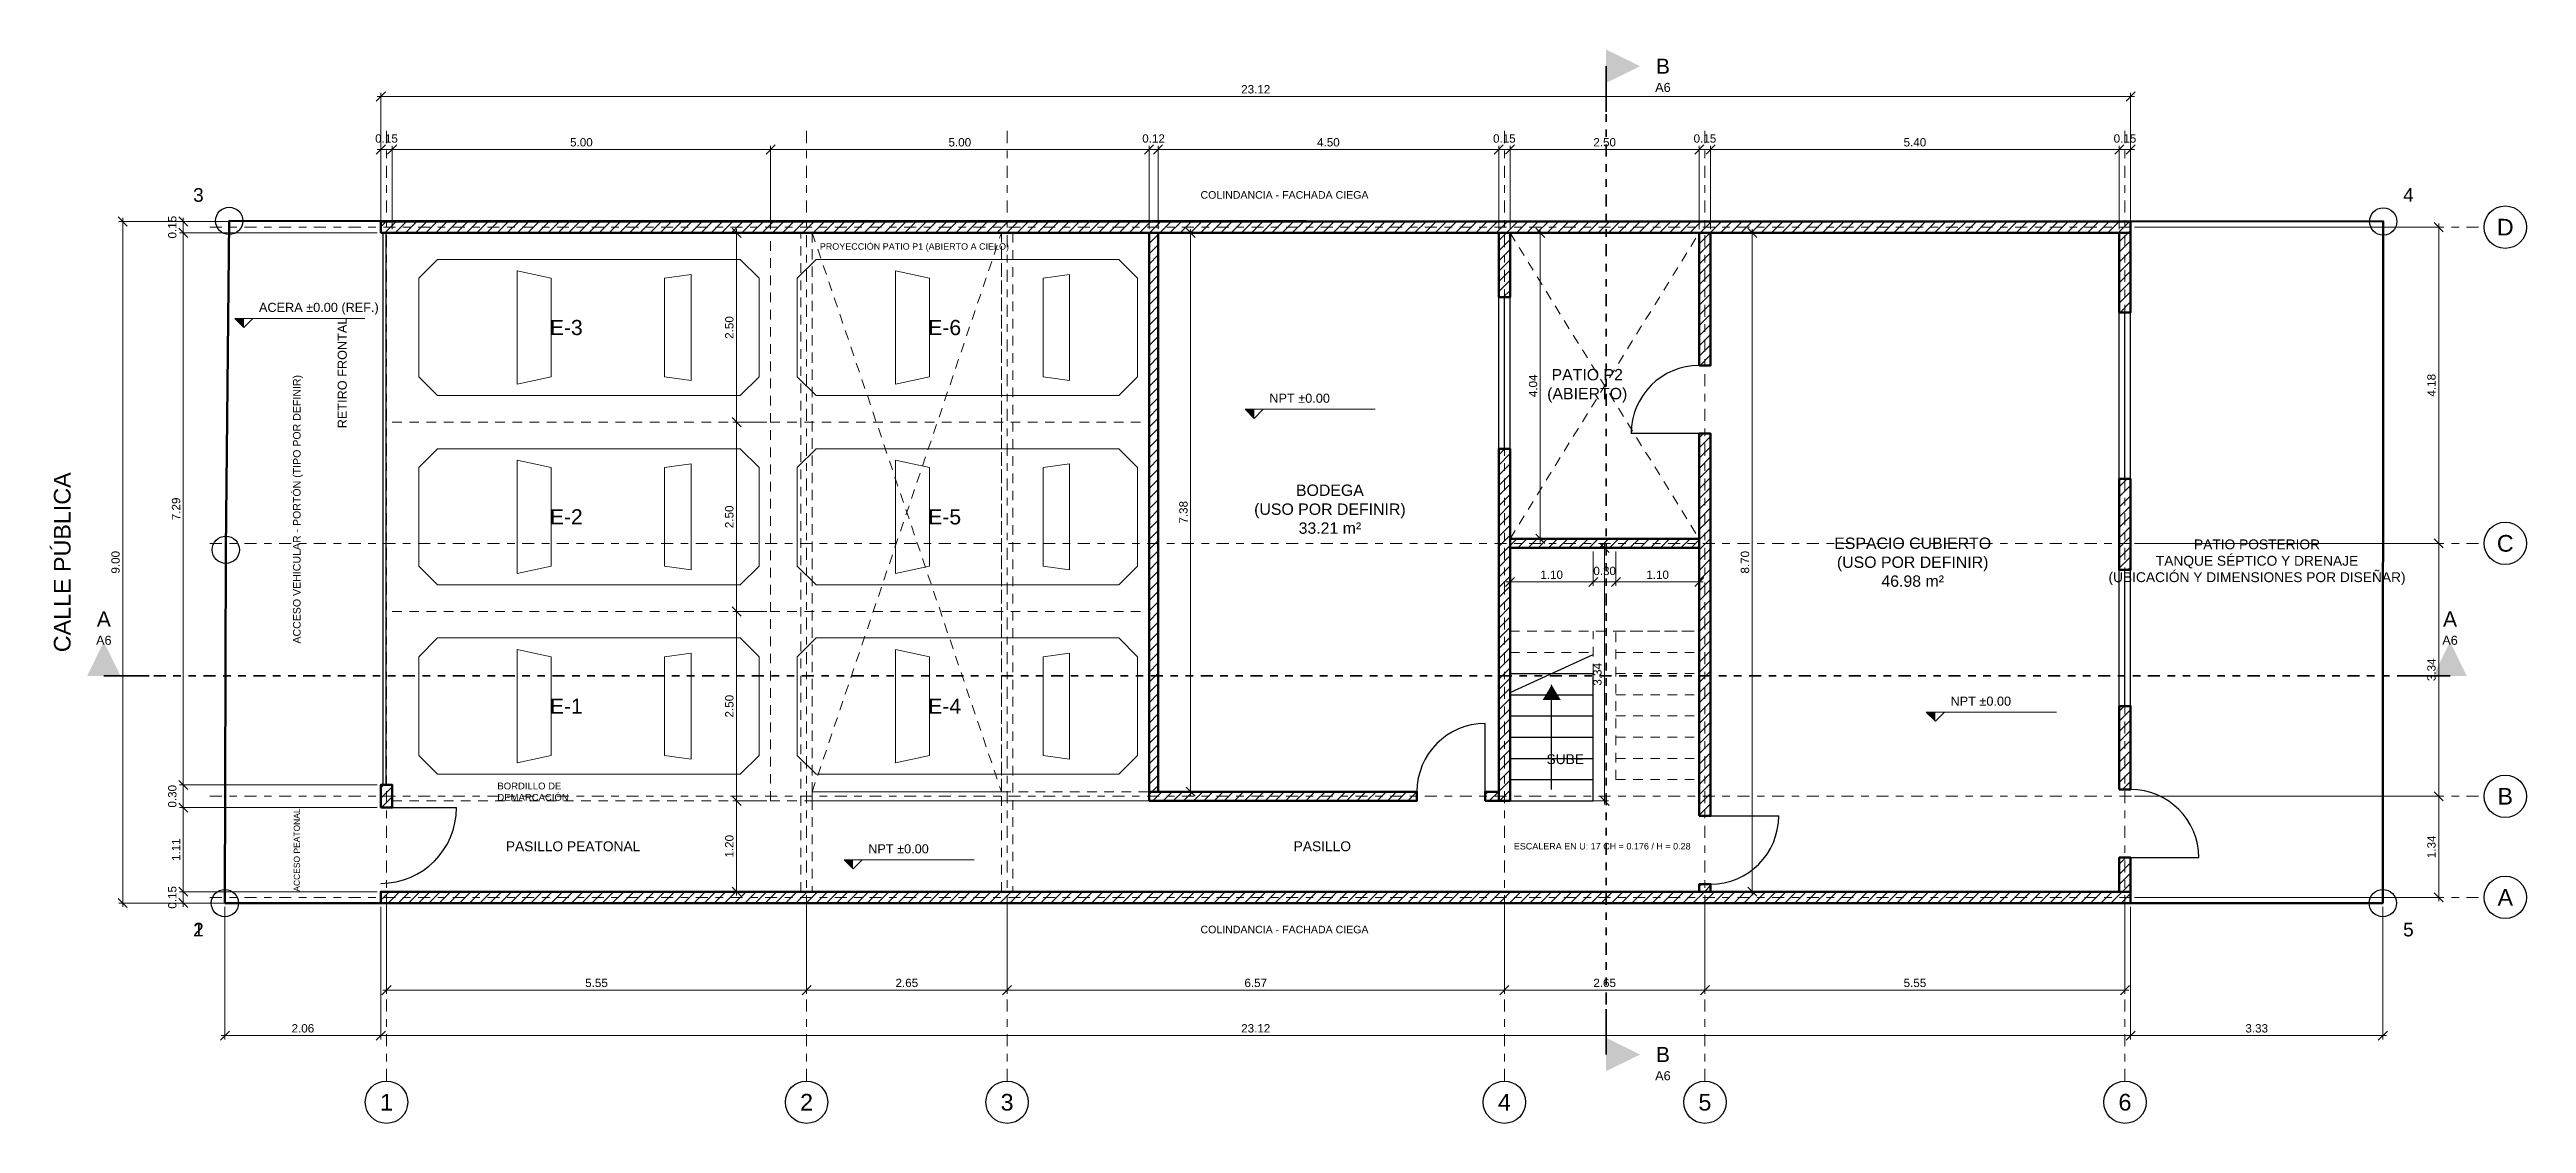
# Model space of a CAD drawing. Header units: metres. Extents: x -2.3 to 30.4, y -2.9 to 11.3.
import ezdxf
from ezdxf.enums import TextEntityAlignment as Align

# ---------------------------------------------------------------- set-up
doc = ezdxf.new("R2010")
doc.units = ezdxf.units.M
for name, pattern in [('CENTER', [5.08, 3.175, -0.635, 0.635, -0.635]), ('DASHED', [1.524, 1.27, -0.254]), ('PHANTOM', [6.35, 3.175, -0.635, 0.635, -0.635, 0.635, -0.635])]:
    doc.linetypes.add(name, pattern=pattern)
for name, color, linetype, lineweight in [('A-CORTES', 7, 'Continuous', 35), ('A-COTA-50', 7, 'Continuous', 18), ('A-DEMARCACION', 8, 'DASHED', 18), ('A-EJES', 8, 'CENTER', 13), ('A-EJES-TXT', 7, 'Continuous', 25), ('A-ESCALERA', 7, 'Continuous', 25), ('A-ESPACIOS', 7, 'Continuous', 25), ('A-MURO', 7, 'Continuous', 50), ('A-MURO-TRAMA', 8, 'Continuous', 9), ('A-NIVELES', 7, 'Continuous', 18), ('A-PROYECCION', 8, 'DASHED', 18), ('A-PUERTA', 7, 'Continuous', 25), ('A-TXT-50', 7, 'Continuous', 18), ('A-VEHICULO', 8, 'Continuous', 18), ('A-VENTANA', 7, 'Continuous', 25), ('T-LINDERO', 7, 'Continuous', 50), ('T-VERTICE', 7, 'Continuous', 25)]:
    doc.layers.add(name, color=color, linetype=linetype, lineweight=lineweight)
doc.styles.add('ARIAL', font='arial.ttf')
doc.dimstyles.new('COTA-50', dxfattribs={"dimtxt": 0.11, "dimasz": 0.06, "dimexe": 0.05, "dimexo": 0.05, "dimgap": 0.04, "dimtad": 1, "dimzin": 0, "dimdsep": 46, "dimtxsty": 'ARIAL', "dimtsz": 0.06, "dimcen": 2.5, "dimdle": 0.05, "dimclrd": 7, "dimclre": 7, "dimclrt": 7, "dimazin": 3, "dimtfac": 1, "dimtmove": 0, "dimatfit": 3, "dimlwd": 18, "dimlwe": 13})

# ---------------------------------------------------------------- blocks, each defined once
blk = doc.blocks.new('_OBLIQUE')
at = {"color": 0, "linetype": 'BYBLOCK'}
blk.add_line((-0.5, -0.5), (0.5, 0.5), dxfattribs=at)
blk = doc.blocks.new('*D37')
at = {"color": 7, "lineweight": 13}
for p, q in [((25.23, 1.41), (29.3, 1.41)), ((25.23, 0.075), (29.3, 0.075))]:
    blk.add_line(p, q, dxfattribs=at)
at = {"color": 7, "lineweight": 18}
blk.add_line((29.25, 0.025), (29.25, 1.46), dxfattribs=at)
at = {"layer": 'Defpoints'}
for p in [(25.18, 1.41), (25.18, 0.075), (29.25, 0.075)]:
    blk.add_point(p, dxfattribs=at)
at = {"layer": 'A-COTA-50', "color": 7, "xscale": 0.12, "yscale": 0.12, "rotation": 90}
for p in [(29.25, 1.41), (29.25, 0.075)]:
    blk.add_blockref('_OBLIQUE', p, dxfattribs=at)
at = {"layer": 'A-COTA-50', "color": 7, "insert": (29.155, 0.7425), "char_height": 0.11, "attachment_point": 5, "rotation": 90, "style": 'ARIAL'}
blk.add_mtext('1.34', dxfattribs=at)

msp = doc.modelspace()

# ---------------------------------------------------------------- hatches: boundary and pattern name
at = {"layer": 'A-MURO-TRAMA'}
h = msp.add_hatch(dxfattribs=at)
h.set_pattern_fill('ANSI31', scale=0.03)
h.paths.add_polyline_path([(2.06, 8.85), (2.06, 9), (25.18, 9), (25.18, 8.85)])
h = msp.add_hatch(dxfattribs=at)
h.set_pattern_fill('ANSI31', scale=0.03)
h.paths.add_polyline_path([(12.21, 1.47), (12.21, 8.85), (12.33, 8.85), (12.33, 1.47)])
h = msp.add_hatch(dxfattribs=at)
h.set_pattern_fill('ANSI31', scale=0.03)
h.paths.add_polyline_path([(16.83, 8), (16.83, 8.85), (16.98, 8.85), (16.98, 8)])
h = msp.add_hatch(dxfattribs=at)
h.set_pattern_fill('ANSI31', scale=0.03)
h.paths.add_polyline_path([(19.48, 7.1), (19.48, 8.85), (19.63, 8.85), (19.63, 7.1)])
h = msp.add_hatch(dxfattribs=at)
h.set_pattern_fill('ANSI31', scale=0.03)
h.paths.add_polyline_path([(25.03, 7.8), (25.03, 8.85), (25.18, 8.85), (25.18, 7.8)])
h = msp.add_hatch(dxfattribs=at)
h.set_pattern_fill('ANSI31', scale=0.03)
h.paths.add_polyline_path([(16.83, 1.35), (16.83, 6), (16.98, 6), (16.98, 1.35)])
h = msp.add_hatch(dxfattribs=at)
h.set_pattern_fill('ANSI31', scale=0.03)
h.paths.add_polyline_path([(19.48, 1.15), (19.48, 6.2), (19.63, 6.2), (19.63, 1.15)])
h = msp.add_hatch(dxfattribs=at)
h.set_pattern_fill('ANSI31', scale=0.03)
h.paths.add_polyline_path([(25.03, 4.4), (25.03, 5.6), (25.18, 5.6), (25.18, 4.4)])
h = msp.add_hatch(dxfattribs=at)
h.set_pattern_fill('ANSI31', scale=0.03)
h.paths.add_polyline_path([(16.98, 4.69), (16.98, 4.81), (19.48, 4.81), (19.48, 4.69)])
h = msp.add_hatch(dxfattribs=at)
h.set_pattern_fill('ANSI31', scale=0.03)
h.paths.add_polyline_path([(25.03, 1.5), (25.03, 2.6), (25.18, 2.6), (25.18, 1.5)])
h = msp.add_hatch(dxfattribs=at)
h.set_pattern_fill('ANSI31', scale=0.03)
h.paths.add_polyline_path([(2.06, 1.26), (2.06, 1.56), (2.21, 1.56), (2.21, 1.26)])
h = msp.add_hatch(dxfattribs=at)
h.set_pattern_fill('ANSI31', scale=0.03)
h.paths.add_polyline_path([(12.21, 1.35), (12.21, 1.47), (15.75, 1.47), (15.75, 1.35)])
h = msp.add_hatch(dxfattribs=at)
h.set_pattern_fill('ANSI31', scale=0.03)
h.paths.add_polyline_path([(16.65, 1.35), (16.65, 1.47), (16.83, 1.47), (16.83, 1.35)])
h = msp.add_hatch(dxfattribs=at)
h.set_pattern_fill('ANSI31', scale=0.03)
h.paths.add_polyline_path([(25.03, 0.15), (25.03, 0.6), (25.18, 0.6), (25.18, 0.15)])
h = msp.add_hatch(dxfattribs=at)
h.set_pattern_fill('ANSI31', scale=0.03)
h.paths.add_polyline_path([(2.06, 0), (2.06, 0.15), (25.18, 0.15), (25.18, 0)])
h = msp.add_hatch(dxfattribs=at)
h.set_pattern_fill('ANSI31', scale=0.03)
h.paths.add_polyline_path([(19.48, 0.15), (19.48, 0.25), (19.63, 0.25), (19.63, 0.15)])
at = {"layer": 'A-NIVELES'}
for points in [[(0.13, 7.72), (0.25, 7.72), (0.25, 7.6)], [(13.48, 6.52), (13.6, 6.52), (13.6, 6.4)], [(22.48, 2.52), (22.6, 2.52), (22.6, 2.4)], [(8.18, 0.57), (8.3, 0.57), (8.3, 0.45)]]:
    msp.add_hatch(color=7, dxfattribs=at).paths.add_polyline_path(points)

# ---------------------------------------------------------------- linework, layer by layer
at = {"layer": 'A-CORTES'}
for p, q in [((18.25, 11.05), (18.25, 10.45)), ((-1.6, 3), (-1, 3)), ((29.4, 3), (28.8, 3)), ((18.25, -2), (18.25, -1.4))]:
    msp.add_line(p, q, dxfattribs=at)
at = {"layer": 'A-CORTES', "linetype": 'PHANTOM', "ltscale": 0.05}
for p, q in [((18.25, -2), (18.25, 11.05)), ((-1.6, 3), (29.4, 3))]:
    msp.add_line(p, q, dxfattribs=at)
at = {"layer": 'A-CORTES'}
for points in [[(18.25, 10.83), (18.25, 11.27), (18.7, 11.05)], [(-1.82, 3), (-1.38, 3), (-1.6, 3.45)], [(29.18, 3), (29.62, 3), (29.4, 3.45)], [(18.25, -2.22), (18.25, -1.78), (18.7, -2)]]:
    msp.add_solid(points, dxfattribs=at)
at = {"layer": 'A-DEMARCACION', "ltscale": 0.1}
for p, q in [((7.21, 1.35), (7.21, 8.85)), ((2.21, 6.35), (12.21, 6.35)), ((2.21, 3.85), (12.21, 3.85)), ((2.21, 1.35), (12.21, 1.35))]:
    msp.add_line(p, q, dxfattribs=at)
at = {"layer": 'A-EJES', "ltscale": 0.05}
for p, q in [((2.135, -2.35), (2.135, 10.2)), ((7.685, -2.35), (7.685, 10.2)), ((10.335, -2.35), (10.335, 10.2)), ((16.905, -2.35), (16.905, 10.2)), ((19.555, -2.35), (19.555, 10.2)), ((25.105, -2.35), (25.105, 10.2)), ((-0.2, 8.925), (29.85, 8.925)), ((-0.2, 4.75), (29.85, 4.75)), ((-0.2, 1.41), (29.85, 1.41)), ((-0.2, 0.075), (29.85, 0.075))]:
    msp.add_line(p, q, dxfattribs=at)
at = {"layer": 'A-EJES-TXT'}
for centre in [(30.13, 8.925), (30.13, 4.75), (30.13, 1.41), (30.13, 0.075), (2.135, -2.63), (7.685, -2.63), (10.335, -2.63), (16.905, -2.63), (19.555, -2.63), (25.105, -2.63)]:
    msp.add_circle(centre, 0.28, dxfattribs=at)
at = {"layer": 'A-ESCALERA'}
for p, q in [((16.98, 2.78), (18.08, 3.28)), ((16.98, 3.03), (18.08, 3.03)), ((18.08, 1.35), (18.08, 3.03)), ((16.98, 2.75), (18.08, 2.75)), ((17.53, 1.5), (17.53, 2.88)), ((16.98, 2.47), (18.08, 2.47)), ((16.98, 2.19), (18.08, 2.19)), ((16.98, 1.91), (18.08, 1.91)), ((16.98, 1.63), (18.08, 1.63)), ((16.98, 1.35), (18.08, 1.35))]:
    msp.add_line(p, q, dxfattribs=at)
msp.add_solid([(17.53, 2.88), (17.41, 2.68), (17.65, 2.68)], dxfattribs=at)
at = {"layer": 'A-MURO'}
for points in [[(2.06, 8.85), (2.06, 9), (25.18, 9), (25.18, 8.85)], [(12.21, 1.47), (12.21, 8.85), (12.33, 8.85), (12.33, 1.47)], [(16.83, 8), (16.83, 8.85), (16.98, 8.85), (16.98, 8)], [(19.48, 7.1), (19.48, 8.85), (19.63, 8.85), (19.63, 7.1)], [(25.03, 7.8), (25.03, 8.85), (25.18, 8.85), (25.18, 7.8)], [(16.83, 1.35), (16.83, 6), (16.98, 6), (16.98, 1.35)], [(19.48, 1.15), (19.48, 6.2), (19.63, 6.2), (19.63, 1.15)], [(25.03, 4.4), (25.03, 5.6), (25.18, 5.6), (25.18, 4.4)], [(16.98, 4.69), (16.98, 4.81), (19.48, 4.81), (19.48, 4.69)], [(25.03, 1.5), (25.03, 2.6), (25.18, 2.6), (25.18, 1.5)], [(2.06, 1.26), (2.06, 1.56), (2.21, 1.56), (2.21, 1.26)], [(12.21, 1.35), (12.21, 1.47), (15.75, 1.47), (15.75, 1.35)], [(16.65, 1.35), (16.65, 1.47), (16.83, 1.47), (16.83, 1.35)], [(25.03, 0.15), (25.03, 0.6), (25.18, 0.6), (25.18, 0.15)], [(2.06, 0), (2.06, 0.15), (25.18, 0.15), (25.18, 0)], [(19.48, 0.15), (19.48, 0.25), (19.63, 0.25), (19.63, 0.15)]]:
    msp.add_lwpolyline(points, close=True, dxfattribs=at)
at = {"layer": 'A-NIVELES'}
for p, q in [((0.13, 7.72), (1.85, 7.72)), ((13.48, 6.52), (15.2, 6.52)), ((22.48, 2.52), (24.2, 2.52)), ((8.18, 0.57), (9.9, 0.57))]:
    msp.add_line(p, q, dxfattribs=at)
for points in [[(0.13, 7.72), (0.37, 7.72), (0.25, 7.6)], [(13.48, 6.52), (13.72, 6.52), (13.6, 6.4)], [(22.48, 2.52), (22.72, 2.52), (22.6, 2.4)], [(8.18, 0.57), (8.42, 0.57), (8.3, 0.45)]]:
    msp.add_lwpolyline(points, close=True, dxfattribs=at)
at = {"layer": 'A-PROYECCION', "ltscale": 0.1}
for p, q in [((7.76, 1.47), (10.26, 8.85)), ((7.76, 8.85), (10.26, 1.47)), ((16.98, 4.81), (19.48, 8.85)), ((16.98, 8.85), (19.48, 4.81)), ((16.98, 3.59), (18.08, 3.59)), ((16.98, 3.59), (19.48, 3.59)), ((16.98, 3.31), (18.08, 3.31)), ((18.08, 3.03), (18.08, 3.59)), ((18.38, 3.59), (19.48, 3.59)), ((18.38, 1.63), (18.38, 3.59)), ((18.38, 3.31), (19.48, 3.31)), ((18.38, 3.03), (19.48, 3.03)), ((18.38, 2.75), (19.48, 2.75)), ((18.38, 2.47), (19.48, 2.47)), ((18.38, 2.19), (19.48, 2.19)), ((18.38, 1.91), (19.48, 1.91)), ((18.38, 1.63), (19.48, 1.63))]:
    msp.add_line(p, q, dxfattribs=at)
for points in [[(7.61, 0.15), (7.61, 8.85), (7.76, 8.85), (7.76, 0.15)], [(7.76, 1.47), (7.76, 8.85), (10.26, 8.85), (10.26, 1.47)], [(10.26, 0.15), (10.26, 8.85), (10.41, 8.85), (10.41, 0.15)], [(7.76, 1.35), (7.76, 1.47), (12.21, 1.47), (12.21, 1.35)]]:
    msp.add_lwpolyline(points, close=True, dxfattribs=at)
at = {"layer": 'A-PUERTA'}
for p, q in [((2.09, 1.56), (2.09, 8.85)), ((2.13, 1.56), (2.13, 8.85)), ((19.48, 6.2), (18.58, 6.2)), ((16.65, 1.47), (16.65, 2.37)), ((2.06, 1.26), (3.06, 1.26)), ((19.63, 1.15), (20.53, 1.15)), ((25.18, 0.6), (26.08, 0.6))]:
    msp.add_line(p, q, dxfattribs=at)
for centre, radius, start, end in [((19.48, 6.2), 0.9, 90, 180), ((16.65, 1.47), 0.9, 90, 180), ((25.18, 0.6), 0.9, 0, 90), ((2.06, 1.26), 1, -90, 0), ((19.63, 1.15), 0.9, -90, 0)]:
    msp.add_arc(centre, radius, start, end, dxfattribs=at)
at = {"layer": 'A-VEHICULO'}
for points in [[(2.56, 6.95), (2.56, 8.25), (2.81, 8.5), (6.81, 8.5), (7.06, 8.25), (7.06, 6.95), (6.81, 6.7), (2.81, 6.7)], [(3.86, 6.85), (3.86, 8.35), (4.31, 8.25), (4.31, 6.95)], [(6.16, 6.9), (6.16, 8.3), (5.81, 8.25), (5.81, 6.95)], [(7.56, 6.95), (7.56, 8.25), (7.81, 8.5), (11.81, 8.5), (12.06, 8.25), (12.06, 6.95), (11.81, 6.7), (7.81, 6.7)], [(8.86, 6.85), (8.86, 8.35), (9.31, 8.25), (9.31, 6.95)], [(11.16, 6.9), (11.16, 8.3), (10.81, 8.25), (10.81, 6.95)], [(2.56, 4.45), (2.56, 5.75), (2.81, 6), (6.81, 6), (7.06, 5.75), (7.06, 4.45), (6.81, 4.2), (2.81, 4.2)], [(7.56, 4.45), (7.56, 5.75), (7.81, 6), (11.81, 6), (12.06, 5.75), (12.06, 4.45), (11.81, 4.2), (7.81, 4.2)], [(3.86, 4.35), (3.86, 5.85), (4.31, 5.75), (4.31, 4.45)], [(6.16, 4.4), (6.16, 5.8), (5.81, 5.75), (5.81, 4.45)], [(8.86, 4.35), (8.86, 5.85), (9.31, 5.75), (9.31, 4.45)], [(11.16, 4.4), (11.16, 5.8), (10.81, 5.75), (10.81, 4.45)], [(2.56, 1.95), (2.56, 3.25), (2.81, 3.5), (6.81, 3.5), (7.06, 3.25), (7.06, 1.95), (6.81, 1.7), (2.81, 1.7)], [(3.86, 1.85), (3.86, 3.35), (4.31, 3.25), (4.31, 1.95)], [(6.16, 1.9), (6.16, 3.3), (5.81, 3.25), (5.81, 1.95)], [(7.56, 1.95), (7.56, 3.25), (7.81, 3.5), (11.81, 3.5), (12.06, 3.25), (12.06, 1.95), (11.81, 1.7), (7.81, 1.7)], [(8.86, 1.85), (8.86, 3.35), (9.31, 3.25), (9.31, 1.95)], [(11.16, 1.9), (11.16, 3.3), (10.81, 3.25), (10.81, 1.95)]]:
    msp.add_lwpolyline(points, close=True, dxfattribs=at)
at = {"layer": 'A-VENTANA'}
for p, q in [((16.83, 6), (16.83, 8)), ((16.83, 8), (16.98, 8)), ((16.905, 6), (16.905, 8)), ((16.98, 6), (16.98, 8)), ((25.03, 5.6), (25.03, 7.8)), ((25.03, 7.8), (25.18, 7.8)), ((25.105, 5.6), (25.105, 7.8)), ((25.18, 5.6), (25.18, 7.8)), ((16.83, 6), (16.98, 6)), ((25.03, 5.6), (25.18, 5.6)), ((25.03, 2.6), (25.03, 4.4)), ((25.03, 4.4), (25.18, 4.4)), ((25.105, 2.6), (25.105, 4.4)), ((25.18, 2.6), (25.18, 4.4)), ((25.03, 2.6), (25.18, 2.6))]:
    msp.add_line(p, q, dxfattribs=at)
at = {"layer": 'T-LINDERO'}
msp.add_lwpolyline([(0, 0), (0.011, 4.665), (0.057, 9.007), (28.518, 9), (28.512, 0)], close=True, dxfattribs=at)
at = {"layer": 'T-VERTICE'}
for centre in [(0.057, 9.007), (28.518, 9), (0.011, 4.665), (0, 0), (28.512, 0)]:
    msp.add_circle(centre, 0.18, dxfattribs=at)

# ---------------------------------------------------------------- texts
at = {"layer": 'A-CORTES', "style": 'ARIAL'}
for s, height, p in [('B', 0.2, (19, 11.05)), ('A6', 0.12, (19, 10.77)), ('A', 0.2, (-1.6, 3.75)), ('A', 0.2, (29.4, 3.75)), ('A6', 0.12, (-1.6, 3.47)), ('A6', 0.12, (29.4, 3.47)), ('B', 0.2, (19, -2)), ('A6', 0.12, (19, -2.28))]:
    msp.add_text(s, height=height, dxfattribs=at).set_placement(p, align=Align.MIDDLE_CENTER)
at = {"layer": 'A-EJES-TXT', "style": 'ARIAL'}
for s, p in [('D', (30.13, 8.925)), ('C', (30.13, 4.75)), ('B', (30.13, 1.41)), ('A', (30.13, 0.075)), ('1', (2.135, -2.63)), ('2', (7.685, -2.63)), ('3', (10.335, -2.63)), ('4', (16.905, -2.63)), ('5', (19.555, -2.63)), ('6', (25.105, -2.63))]:
    msp.add_text(s, height=0.22, dxfattribs=at).set_placement(p, align=Align.MIDDLE_CENTER)
at = {"layer": 'A-ESCALERA', "style": 'ARIAL'}
msp.add_text('SUBE', height=0.13, dxfattribs=at).set_placement((17.71, 1.9), align=Align.MIDDLE_CENTER)
at = {"layer": 'A-ESPACIOS', "style": 'ARIAL'}
for s, height, p in [('RETIRO FRONTAL', 0.12, (1.55, 7)), ('CALLE PÚBLICA', 0.22, (-2.15, 4.5))]:
    msp.add_text(s, height=height, rotation=90, dxfattribs=at).set_placement(p, align=Align.MIDDLE_CENTER)
for s, height, p in [('E-3', 0.2, (4.51, 7.6)), ('E-6', 0.2, (9.51, 7.6)), ('E-2', 0.2, (4.51, 5.1)), ('E-5', 0.2, (9.51, 5.1)), ('E-1', 0.2, (4.51, 2.6)), ('E-4', 0.2, (9.51, 2.6)), ('PASILLO PEATONAL', 0.13, (4.6, 0.75)), ('PASILLO', 0.13, (14.5, 0.75))]:
    msp.add_text(s, height=height, dxfattribs=at).set_placement(p, align=Align.MIDDLE_CENTER)
at = {"layer": 'A-ESPACIOS', "attachment_point": 5, "style": 'ARIAL'}
for s, insert, char_height, width in [('PATIO P2\\P(ABIERTO)', (18, 6.83), 0.15, 2.5), ('BODEGA\\P(USO POR DEFINIR)\\P33.21 m²', (14.6, 5.2), 0.15, 3.5), ('ESPACIO CUBIERTO\\P(USO POR DEFINIR)\\P46.98 m²', (22.3, 4.5), 0.15, 4), ('PATIO POSTERIOR\\PTANQUE SÉPTICO Y DRENAJE\\P(UBICACIÓN Y DIMENSIONES POR DISEÑAR)', (26.85, 4.5), 0.13, 6.5)]:
    msp.add_mtext(s, dxfattribs=dict(at, insert=insert, char_height=char_height, width=width))
at = {"layer": 'A-NIVELES', "style": 'ARIAL'}
for s, p in [('ACERA ±0.00 (REF.)', (0.45, 7.77)), ('NPT ±0.00', (13.8, 6.57)), ('NPT ±0.00', (22.8, 2.57)), ('NPT ±0.00', (8.5, 0.62))]:
    msp.add_text(s, height=0.12, dxfattribs=at).set_placement(p, align=Align.BOTTOM_LEFT)
at = {"layer": 'A-TXT-50', "style": 'ARIAL'}
for s, p in [('PROYECCIÓN PATIO P1 (ABIERTO A CIELO)', (7.86, 8.67)), ('ESCALERA EN U: 17 CH = 0.176 / H = 0.28', (17.03, 0.75))]:
    msp.add_text(s, height=0.085, dxfattribs=at).set_placement(p, align=Align.MIDDLE_LEFT)
for s, height, p in [('ACCESO VEHICULAR - PORTÓN (TIPO POR DEFINIR)', 0.1, (0.95, 5.2)), ('ACCESO PEATONAL', 0.08, (0.95, 0.7))]:
    msp.add_text(s, height=height, rotation=90, dxfattribs=at).set_placement(p, align=Align.MIDDLE_CENTER)
for s, insert, char_height, width, attachment_point in [('COLINDANCIA - FACHADA CIEGA', (14, 9.35), 0.1, 6, 5), ('BORDILLO DE DEMARCACIÓN', (3.6, 1.47), 0.09, 1, 4), ('COLINDANCIA - FACHADA CIEGA', (14, -0.35), 0.1, 6, 5)]:
    msp.add_mtext(s, dxfattribs=dict(at, insert=insert, char_height=char_height, width=width, attachment_point=attachment_point))
at = {"layer": 'T-VERTICE', "style": 'ARIAL'}
for s, p in [('3', (-0.35, 9.35)), ('4', (28.85, 9.35)), ('2', (-0.35, -0.35)), ('1', (-0.35, -0.35)), ('5', (28.85, -0.35))]:
    msp.add_text(s, height=0.18, dxfattribs=at).set_placement(p, align=Align.MIDDLE_CENTER)

# ---------------------------------------------------------------- dimensions: what is measured, and where the dimension line sits
at = {"layer": 'A-COTA-50'}
for base, p1, p2 in [((2.06, 10.65), (2.06, 9), (25.18, 9)), ((2.06, 9.95), (2.06, 8.85), (2.21, 8.85)), ((12.21, 9.95), (12.21, 8.85), (12.33, 8.85)), ((16.83, 9.95), (16.83, 8.85), (16.98, 8.85)), ((19.48, 9.95), (19.48, 8.85), (19.63, 8.85)), ((25.03, 9.95), (25.03, 8.85), (25.18, 8.85)), ((2.21, 9.95), (2.21, 8.85), (7.21, 8.85)), ((7.21, 9.95), (7.21, 8.85), (12.21, 8.85)), ((12.33, 9.95), (12.33, 8.85), (16.83, 8.85)), ((16.98, 9.95), (16.98, 8.85), (19.48, 8.85)), ((19.63, 9.95), (19.63, 8.85), (25.03, 8.85)), ((16.98, 4.24), (16.98, 4.69), (18.08, 4.69)), ((18.08, 4.24), (18.08, 4.69), (18.38, 4.69)), ((18.38, 4.24), (18.38, 4.69), (19.48, 4.69)), ((0, -1.75), (0, 0), (2.06, 0)), ((2.06, -1.75), (2.06, 0), (25.18, 0)), ((2.135, -1.15), (2.135, 0.075), (7.685, 0.075)), ((7.685, -1.15), (7.685, 0.075), (10.335, 0.075)), ((10.335, -1.15), (10.335, 0.075), (16.905, 0.075)), ((16.905, -1.15), (16.905, 0.075), (19.555, 0.075)), ((19.555, -1.15), (19.555, 0.075), (25.105, 0.075)), ((25.18, -1.75), (25.18, 0), (28.512, 0))]:
    msp.add_linear_dim(base=base, p1=p1, p2=p2, dimstyle='COTA-50', dxfattribs=at).render()
for base, p1, p2 in [((-1.35, 0), (2.06, 0), (2.06, 9)), ((-0.55, 8.85), (2.06, 8.85), (2.06, 9)), ((-0.55, 1.56), (2.06, 1.56), (2.06, 8.85)), ((6.76, 6.35), (7.21, 6.35), (7.21, 8.85)), ((12.76, 1.47), (12.33, 1.47), (12.33, 8.85)), ((17.38, 4.81), (16.98, 4.81), (16.98, 8.85)), ((20.18, 0.15), (19.63, 0.15), (19.63, 8.85)), ((29.25, 4.75), (25.18, 4.75), (25.18, 8.925)), ((6.76, 3.85), (7.21, 3.85), (7.21, 6.35)), ((18.23, 1.35), (16.98, 1.35), (16.98, 4.69)), ((29.25, 1.41), (25.18, 1.41), (25.18, 4.75)), ((6.76, 1.35), (7.21, 1.35), (7.21, 3.85)), ((-0.55, 1.26), (2.06, 1.26), (2.06, 1.56)), ((-0.55, 0.15), (2.06, 0.15), (2.06, 1.26)), ((6.76, 0.15), (7.21, 0.15), (7.21, 1.35)), ((-0.55, 0), (2.06, 0), (2.06, 0.15))]:
    msp.add_linear_dim(base=base, p1=p1, p2=p2, angle=90, dimstyle='COTA-50', dxfattribs=at).render()
dim = msp.add_linear_dim(base=(29.25, 0.075), p1=(25.18, 0.075), p2=(25.18, 1.41), angle=90, dimstyle='COTA-50', dxfattribs=at)
dim.commit()
dim.dimension.update_dxf_attribs({"geometry": '*D37', "text_midpoint": (29.155, 0.7425)})

doc.saveas('drawing.dxf')
